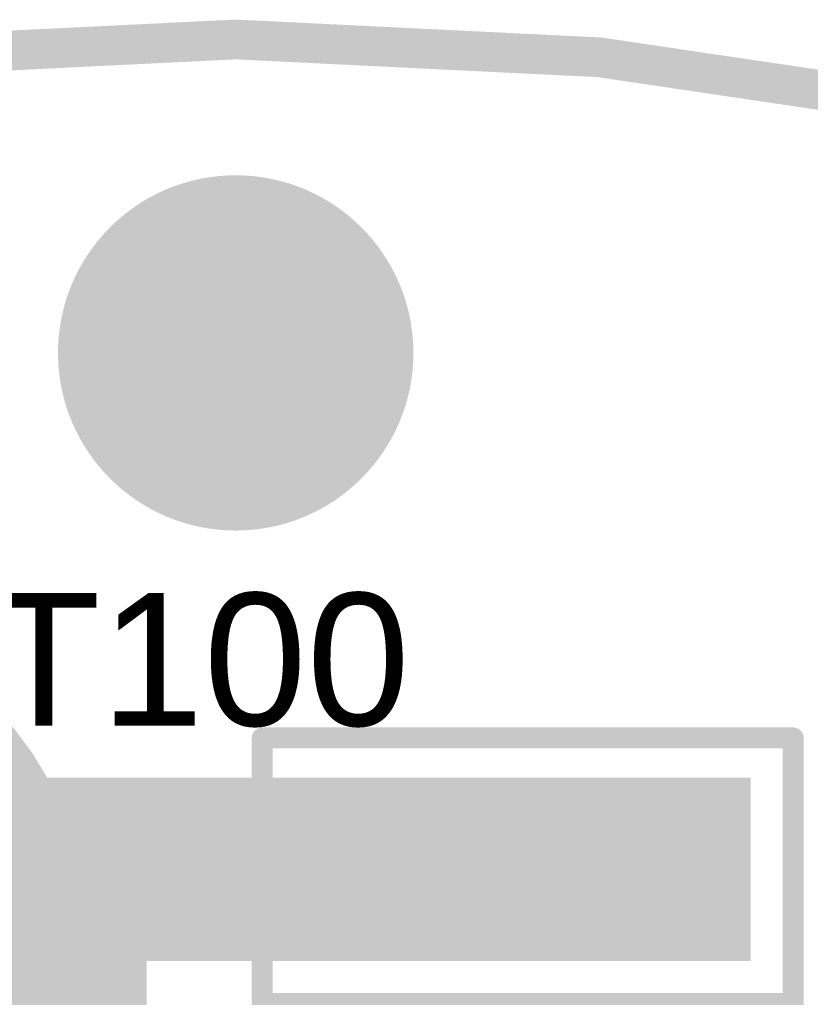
# Model space of a CAD drawing. Header units: millimetres. Extents: x -1.41 to 1.41, y -0.13 to 2.68.
# Drawn here: x -0.0814 to 0.2165, y 2.3162 to 2.6847 of the extents above; entities that cross this region are included whole.
import ezdxf

# ---------------------------------------------------------------- set-up
doc = ezdxf.new("R2010")
doc.units = ezdxf.units.MM
doc.header["$MEASUREMENT"] = 0
for name, color, linetype in [('BottomLayer', 5, 'Continuous'), ('BottomSolder', 6, 'Continuous'), ('Mechanical2', 216, 'Continuous'), ('MultiLayer', 9, 'Continuous'), ('PadHoleLayer', 156, 'Continuous'), ('TopLayer', 1, 'Continuous'), ('TopOverlay', 2, 'Continuous'), ('TopSolder', 216, 'Continuous')]:
    doc.layers.add(name, color=color, linetype=linetype)
doc.styles.add('Arial', font='', dxfattribs={"height": 0.2})
doc.styles.get('Arial').set_extended_font_data('Arial')

# ---------------------------------------------------------------- blocks, each defined once
blk = doc.blocks.new('HDR1X2_11')
at = {"layer": 'BottomLayer'}
blk.add_hatch(color=5, dxfattribs=at).paths.add_polyline_path([(-0.02953, 0.02953), (0.02953, 0.02953), (0.02953, -0.02953), (-0.02953, -0.02953)])
h = blk.add_hatch(color=5, dxfattribs=at)
edge = h.paths.add_edge_path()
edge.add_arc((0.1, 0), 0.02953, 0, 360)
at = {"layer": 'BottomSolder'}
blk.add_hatch(color=6, dxfattribs=at).paths.add_polyline_path([(-0.03353, 0.03353), (0.03353, 0.03353), (0.03353, -0.03353), (-0.03353, -0.03353)])
h = blk.add_hatch(color=6, dxfattribs=at)
edge = h.paths.add_edge_path()
edge.add_arc((0.1, 0), 0.03353, 0, 360)
at = {"layer": 'MultiLayer'}
blk.add_hatch(color=9, dxfattribs=at).paths.add_polyline_path([(-0.02953, 0.02953), (0.02953, 0.02953), (0.02953, -0.02953), (-0.02953, -0.02953)])
h = blk.add_hatch(color=9, dxfattribs=at)
edge = h.paths.add_edge_path()
edge.add_arc((0.1, 0), 0.02953, 0, 360)
at = {"layer": 'PadHoleLayer'}
h = blk.add_hatch(color=156, dxfattribs=at)
edge = h.paths.add_edge_path()
edge.add_arc((0, 0), 0.01772, 0, 360)
h = blk.add_hatch(color=156, dxfattribs=at)
edge = h.paths.add_edge_path()
edge.add_arc((0.1, 0), 0.01772, 0, 360)
at = {"layer": 'TopLayer'}
blk.add_hatch(color=1, dxfattribs=at).paths.add_polyline_path([(-0.02953, 0.02953), (0.02953, 0.02953), (0.02953, -0.02953), (-0.02953, -0.02953)])
h = blk.add_hatch(color=1, dxfattribs=at)
edge = h.paths.add_edge_path()
edge.add_arc((0.1, 0), 0.02953, 0, 360)
at = {"layer": 'TopSolder'}
blk.add_hatch(color=216, dxfattribs=at).paths.add_polyline_path([(-0.03353, 0.03353), (0.03353, 0.03353), (0.03353, -0.03353), (-0.03353, -0.03353)])
h = blk.add_hatch(color=216, dxfattribs=at)
edge = h.paths.add_edge_path()
edge.add_arc((0.1, 0), 0.03353, 0, 360)
at = {"layer": 'TopOverlay', "const_width": 0.00787}
for points in [[(-0.05, 0.05), (-0.05, -0.05)], [(0.15, 0.05), (-0.05, 0.05)], [(0.15, 0.05), (0.15, -0.05)], [(0.15, -0.05), (-0.05, -0.05)]]:
    blk.add_lwpolyline(points, dxfattribs=at)
at = {"layer": 'TopOverlay', "const_width": 0.00394}
for points in [[(-0.05197, 0.05, 1), (-0.04803, 0.05, 1)], [(-0.05197, 0.05, 1), (-0.04803, 0.05, 1)], [(0.14803, 0.05, 1), (0.15197, 0.05, 1)], [(0.14803, 0.05, 1), (0.15197, 0.05, 1)], [(-0.05197, -0.05, 1), (-0.04803, -0.05, 1)], [(-0.05197, -0.05, 1), (-0.04803, -0.05, 1)], [(0.14803, -0.05, 1), (0.15197, -0.05, 1)], [(0.14803, -0.05, 1), (0.15197, -0.05, 1)]]:
    blk.add_lwpolyline(points, format="xyb", close=True, dxfattribs=at)

msp = doc.modelspace()

# ---------------------------------------------------------------- hatches: boundary and pattern name
at = {"layer": 'BottomLayer'}
h = msp.add_hatch(color=5, dxfattribs=at)
edge = h.paths.add_edge_path()
edge.add_arc((0, 2.55906), 0.05906, 0, 360)
for points in [[(-0.086, 2.33), (0.194, 2.33), (0.194, 2.399), (-0.086, 2.399)], [(-0.03355, 2.26727), (-0.03355, 2.36327), (-0.086, 2.36327), (-0.086, 2.26727)]]:
    msp.add_hatch(color=5, dxfattribs=at).paths.add_polyline_path(points)
at = {"layer": 'BottomSolder'}
h = msp.add_hatch(color=6, dxfattribs=at)
edge = h.paths.add_edge_path()
edge.add_arc((0, 2.55906), 0.06306, 0, 360)
at = {"layer": 'MultiLayer'}
h = msp.add_hatch(color=9, dxfattribs=at)
edge = h.paths.add_edge_path()
edge.add_arc((0, 2.55906), 0.05906, 0, 360)
at = {"layer": 'PadHoleLayer'}
h = msp.add_hatch(color=156, dxfattribs=at)
edge = h.paths.add_edge_path()
edge.add_arc((0, 2.55906), 0.06693, 0, 360)
at = {"layer": 'TopLayer'}
h = msp.add_hatch(color=1, dxfattribs=at)
edge = h.paths.add_edge_path()
edge.add_arc((0, 2.55906), 0.05906, 0, 360)
at = {"layer": 'TopSolder'}
h = msp.add_hatch(color=216, dxfattribs=at)
edge = h.paths.add_edge_path()
edge.add_arc((0, 2.55906), 0.06306, 0, 360)

# ---------------------------------------------------------------- linework, layer by layer
at = {"layer": 'BottomLayer', "const_width": 0.035}
msp.add_lwpolyline([(-0.021, 2.364), (0.06, 2.364)], dxfattribs=at)
at = {"layer": 'BottomLayer', "const_width": 0.0175}
for points in [[(-0.02975, 2.364, 1), (-0.01225, 2.364, 1)], [(0.05125, 2.364, 1), (0.06875, 2.364, 1)]]:
    msp.add_lwpolyline(points, format="xyb", close=True, dxfattribs=at)
at = {"layer": 'Mechanical2', "const_width": 0.015}
msp.add_lwpolyline([(1.39764, 1.27953, 1), (-1.39764, 1.27953, 1)], format="xyb", close=True, dxfattribs=at)
at = {"layer": 'TopLayer', "const_width": 0.035}
msp.add_lwpolyline([(-0.10329, 2.41329, -0.198912), (-0.074, 2.34258)], format="xyb", dxfattribs=at)
msp.add_lwpolyline([(-0.074, 1.954), (-0.074, 2.34258)], dxfattribs=at)
at = {"layer": 'TopLayer', "const_width": 0.0175}
msp.add_lwpolyline([(-0.08275, 2.34258, 1), (-0.06525, 2.34258, 1)], format="xyb", close=True, dxfattribs=at)
msp.add_lwpolyline([(-0.08275, 2.34258, 1), (-0.06525, 2.34258, 1)], format="xyb", close=True, dxfattribs=at)

# ---------------------------------------------------------------- block references
at = {"rotation": 180}
msp.add_blockref('HDR1X2_11', (0.16, 2.364), dxfattribs=at)

# ---------------------------------------------------------------- texts
at = {"layer": 'TopOverlay', "style": 'Arial'}
msp.add_text('FOR PT100', height=0.05, rotation=360, dxfattribs=at).set_placement((-0.307, 2.41859))

doc.saveas('drawing.dxf')
